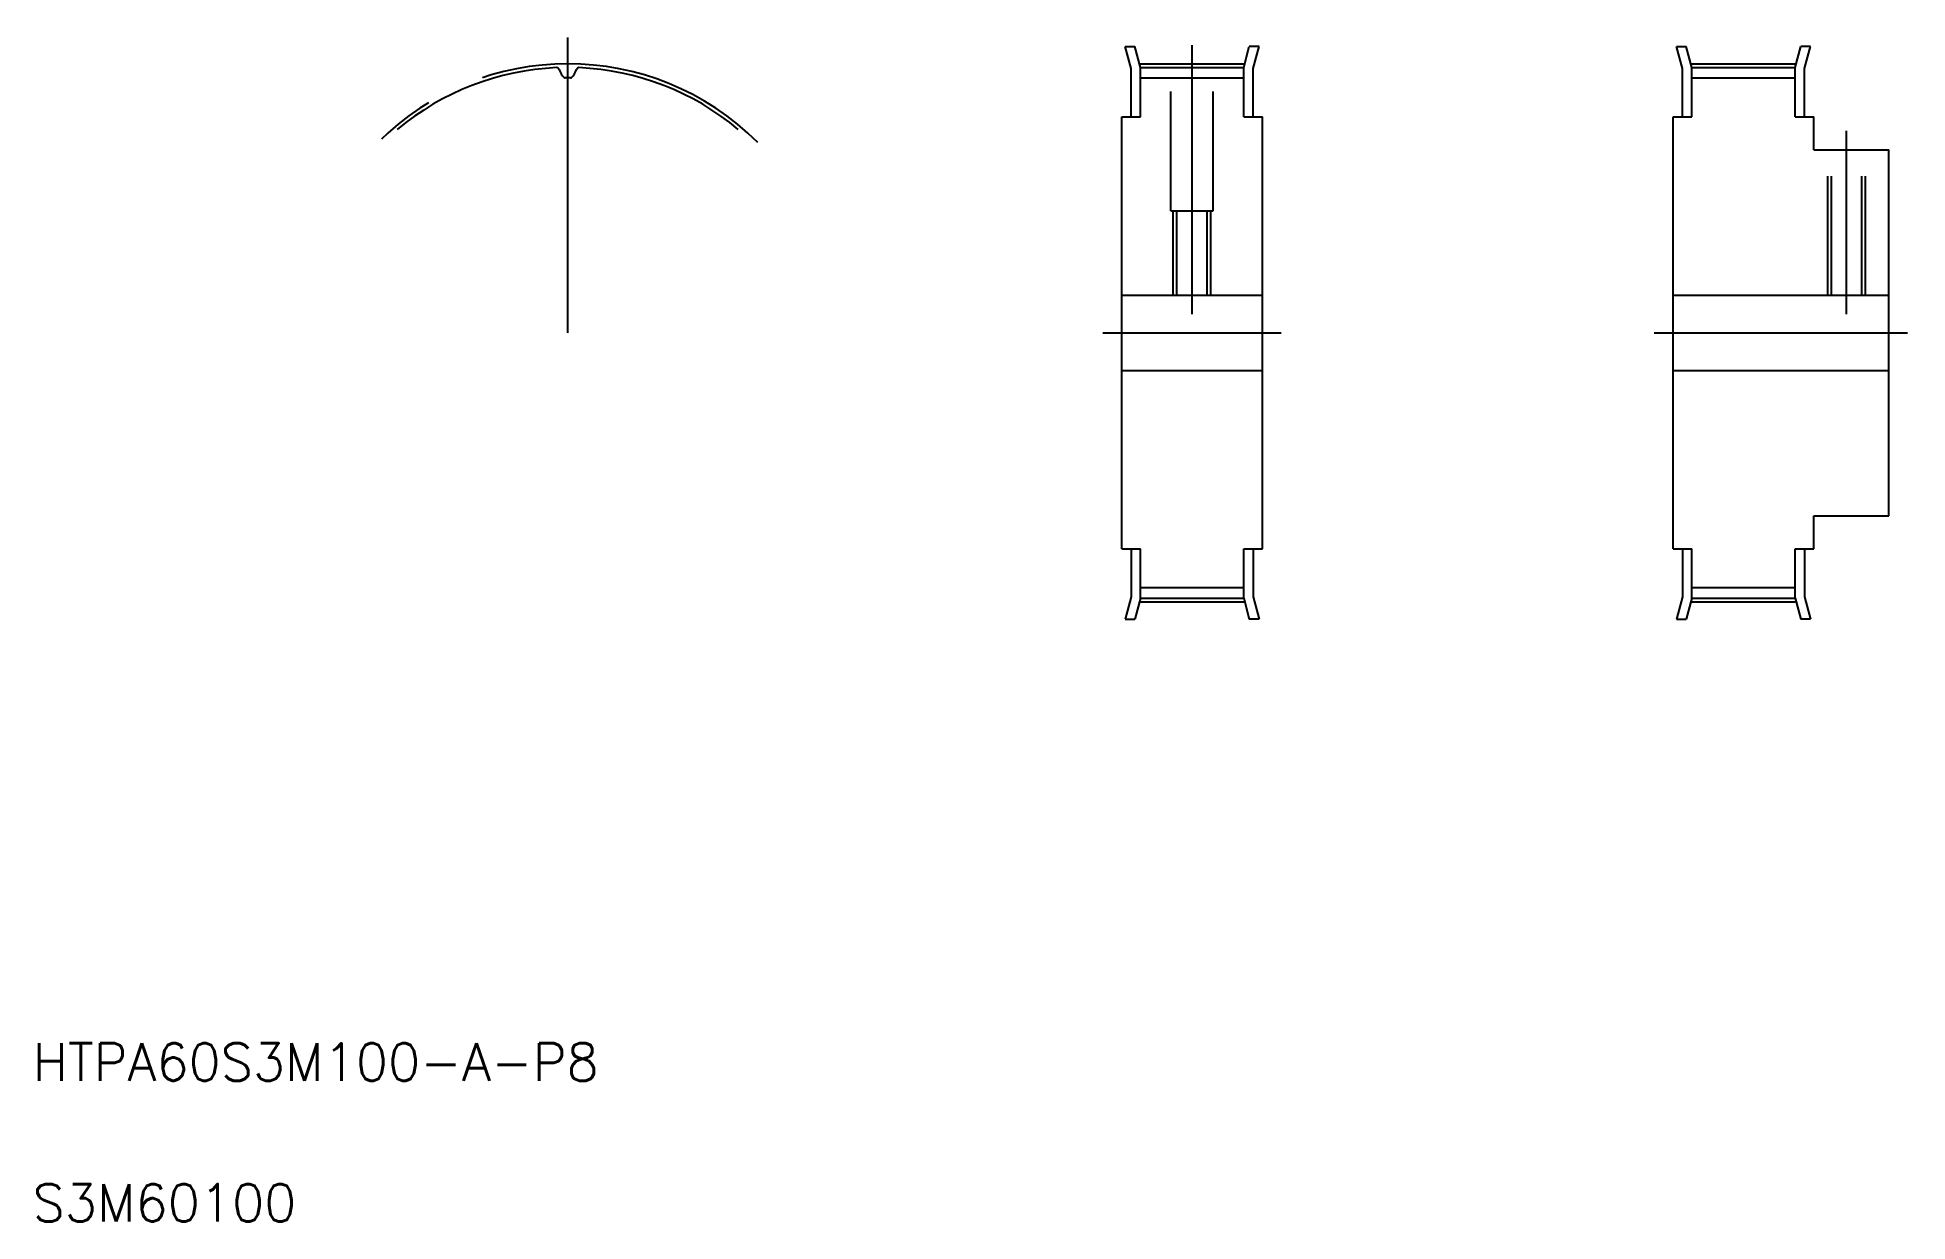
# Model space of a CAD drawing. Extents: x 11 to 210, y 10 to 136.
import ezdxf

# ---------------------------------------------------------------- set-up
doc = ezdxf.new("R2010")
doc.units = 0
doc.linetypes.add('CENTER', pattern=[50.8, 31.75, -6.35, 6.35, -6.35])
doc.linetypes.add('DASHED', pattern=[19.05, 12.7, -6.35])
doc.layers.get('0').update_dxf_attribs({"linetype": 'CONTINUOUS'})
doc.layers.add('CENTER', color=1, linetype='CENTER')
doc.styles.get("Standard").update_dxf_attribs({"font": 'txt', "bigfont": 'BIGFONT'})

msp = doc.modelspace()

# ---------------------------------------------------------------- linework, layer by layer
at = {"color": 7, "linetype": 'CONTINUOUS'}
for p, q in [((127.09, 132.82), (126.46, 135.18)), ((126.46, 135.18), (127.49, 135.18)), ((128.09, 132.95), (127.49, 135.18)), ((139.09, 132.95), (139.69, 135.18)), ((140.73, 135.18), (139.69, 135.18)), ((140.09, 132.82), (140.73, 135.18)), ((185.22, 135.18), (186.26, 135.18)), ((185.86, 132.82), (185.22, 135.18)), ((186.86, 132.95), (186.26, 135.18)), ((197.86, 132.95), (198.46, 135.18)), ((199.49, 135.18), (198.46, 135.18)), ((198.86, 132.82), (199.49, 135.18)), ((127.09, 127.68), (127.09, 132.82)), ((128.09, 132.95), (139.09, 132.95)), ((128.09, 127.68), (128.09, 132.95)), ((128.09, 131.84), (139.09, 131.84)), ((139.09, 127.68), (139.09, 132.95)), ((140.09, 127.68), (140.09, 132.82)), ((185.86, 127.68), (185.86, 132.82)), ((186.86, 132.95), (197.86, 132.95)), ((186.86, 127.68), (186.86, 132.95)), ((186.86, 131.84), (197.86, 131.84)), ((197.86, 127.68), (197.86, 132.95)), ((198.86, 127.68), (198.86, 132.82)), ((126.09, 81.68), (126.09, 127.68)), ((126.09, 127.68), (128.09, 127.68)), ((139.09, 127.68), (141.09, 127.68)), ((141.09, 81.68), (141.09, 127.68)), ((184.86, 81.68), (184.86, 127.68)), ((184.86, 127.68), (186.86, 127.68)), ((197.86, 127.68), (199.86, 127.68)), ((199.86, 124.18), (199.86, 127.68)), ((199.86, 124.18), (207.86, 124.18)), ((207.86, 85.18), (207.86, 124.18)), ((132.47, 117.68), (132.47, 117.68)), ((133.59, 117.68), (133.59, 117.68)), ((126.09, 108.68), (141.09, 108.68)), ((184.86, 108.68), (207.86, 108.68)), ((126.09, 100.68), (141.09, 100.68)), ((184.86, 100.68), (207.86, 100.68)), ((199.86, 85.18), (207.86, 85.18)), ((199.86, 81.68), (199.86, 85.18)), ((126.09, 81.68), (128.09, 81.68)), ((127.09, 81.68), (127.09, 76.55)), ((128.09, 76.42), (128.09, 81.68)), ((139.09, 76.42), (139.09, 81.68)), ((139.09, 81.68), (141.09, 81.68)), ((140.09, 81.68), (140.09, 76.55)), ((184.86, 81.68), (186.86, 81.68)), ((185.86, 81.68), (185.86, 76.55)), ((186.86, 76.42), (186.86, 81.68)), ((197.86, 76.42), (197.86, 81.68)), ((197.86, 81.68), (199.86, 81.68)), ((198.86, 81.68), (198.86, 76.55)), ((127.09, 76.55), (126.46, 74.18)), ((128.09, 76.42), (127.49, 74.18)), ((128.09, 77.53), (139.09, 77.53)), ((128.09, 76.42), (139.09, 76.42)), ((139.09, 76.42), (139.69, 74.18)), ((140.09, 76.55), (140.73, 74.18)), ((185.86, 76.55), (185.22, 74.18)), ((186.86, 76.42), (186.26, 74.18)), ((186.86, 77.53), (197.86, 77.53)), ((186.86, 76.42), (197.86, 76.42)), ((197.86, 76.42), (198.46, 74.18)), ((198.86, 76.55), (199.49, 74.18)), ((126.46, 74.18), (127.49, 74.18)), ((140.73, 74.18), (139.69, 74.18)), ((185.22, 74.18), (186.26, 74.18)), ((199.49, 74.18), (198.46, 74.18))]:
    msp.add_line(p, q, dxfattribs=at)
at = {"color": 3, "linetype": 'DASHED'}
for p, q in [((131.34, 117.68), (131.34, 131.84)), ((135.84, 117.68), (135.84, 131.84)), ((201.36, 108.68), (201.36, 124.18)), ((201.74, 108.68), (201.74, 124.18)), ((204.98, 108.68), (204.98, 124.18)), ((205.36, 108.68), (205.36, 124.18)), ((131.34, 117.68), (135.84, 117.68)), ((131.59, 108.68), (131.59, 117.68)), ((131.97, 108.68), (131.97, 117.68)), ((135.21, 108.68), (135.21, 117.68)), ((135.59, 108.68), (135.59, 117.68))]:
    msp.add_line(p, q, dxfattribs=at)
at = {"color": 7, "linetype": 'CONTINUOUS'}
for centre, radius, start, end in [((67.05, 104.68), 28.27, 92.413, 130), ((65.87, 132.65), 0.28, 17.2639, 92.413), ((68.03, 133.32), 1.98, 197.2639, 226.5923), ((66.77, 131.99), 0.15, 226.5923, 270.5856), ((67.05, 104.68), 27.16, 90, 90.5856), ((67.05, 104.68), 27.16, 89.4144, 90), ((67.33, 131.99), 0.15, 269.4144, 313.4077), ((66.08, 133.32), 1.98, 313.4077, 342.7361), ((68.23, 132.65), 0.28, 87.587, 162.7361), ((67.05, 104.68), 28.27, 50, 87.587)]:
    msp.add_arc(centre, radius, start, end, dxfattribs=at)
at = {"layer": 'CENTER', "color": 1, "linetype": 'CENTER'}
for p, q in [((67.05, 104.68), (67.05, 136.15)), ((133.59, 106.68), (133.59, 135.33)), ((128.09, 133.33), (139.09, 133.33)), ((186.86, 133.33), (197.86, 133.33)), ((203.36, 106.68), (203.36, 126.18)), ((124.09, 104.68), (143.09, 104.68)), ((182.86, 104.68), (209.86, 104.68)), ((128.09, 76.03), (139.09, 76.03)), ((186.86, 76.03), (197.86, 76.03))]:
    msp.add_line(p, q, dxfattribs=at)
msp.add_arc((67.05, 104.68), 28.65, 45, 135, dxfattribs=at)

# ---------------------------------------------------------------- texts
at = {"color": 7, "linetype": 'CONTINUOUS'}
for s, p in [('HTPA60S3M100-A-P8', (10, 25)), ('S3M60100', (10, 10))]:
    msp.add_text(s, height=4, dxfattribs=at).set_placement(p)

doc.saveas('drawing.dxf')
